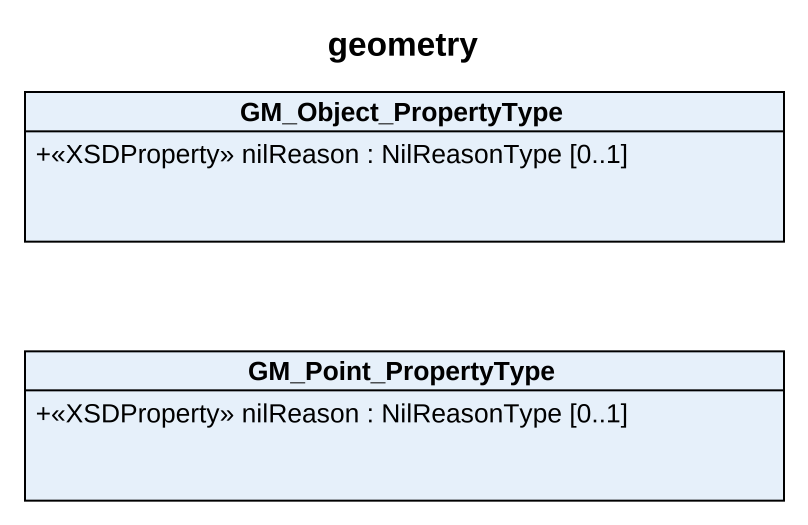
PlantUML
@startuml
title geometry
hide circle
hide empty members
skinparam classAttributeIconSize 0
class GM_Object_PropertyType {
  +<<XSDProperty>> nilReason : NilReasonType [0..1]
}
class GM_Point_PropertyType {
  +<<XSDProperty>> nilReason : NilReasonType [0..1]
}
@enduml
